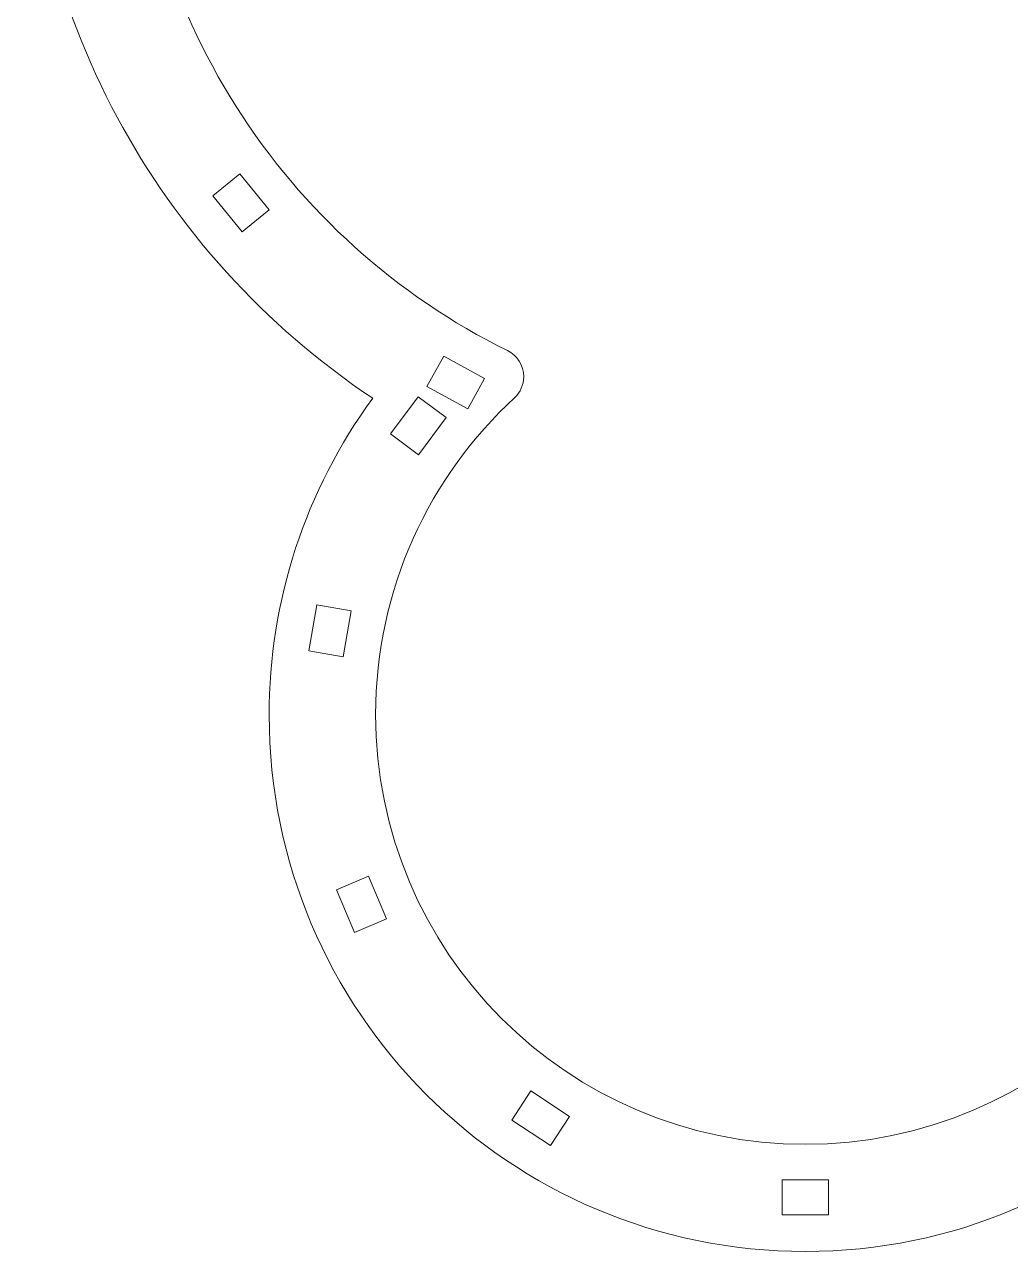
# Model space of a CAD drawing. Header units: centimetres. Extents: x -18.2 to 18.2, y -16.7 to 17.1.
# Drawn here: x -18.22 to -9.73, y -2.96 to 7.6 of the extents above; entities that cross this region are included whole.
import ezdxf

# ---------------------------------------------------------------- set-up
doc = ezdxf.new("R2010")
doc.units = ezdxf.units.CM
doc.header["$MEASUREMENT"] = 0
doc.layers.add('layer 1', color=7, linetype='Continuous')

msp = doc.modelspace()

# ---------------------------------------------------------------- linework, layer by layer
at = {"layer": 'layer 1', "color": 177, "lineweight": 9}
for points, knots in [([(-11.49934, -2.95711), (-8.94982, -2.95711), (-6.88284, -0.89013), (-6.88284, 1.65939), (-6.88284, 1.65939), (-6.88284, 2.65512), (-7.19886, 3.58531), (-7.76187, 4.3946), (-7.76187, 4.3946), (-5.89898, 5.64209), (-4.77585, 7.72936), (-4.77585, 9.98386), (-4.77585, 9.98386), (-4.77585, 13.69704), (-7.78616, 16.70737), (-11.49934, 16.70737), (-11.49934, 16.70737), (-15.21253, 16.70737), (-18.22283, 13.69704), (-18.22283, 9.98386), (-18.22283, 9.98386), (-18.22283, 7.72426), (-17.09468, 5.63303), (-15.22445, 4.38636), (-15.22445, 4.38636), (-15.80518, 3.59457), (-16.11584, 2.64435), (-16.11584, 1.65939), (-16.11584, 1.65939), (-16.11584, -0.89013), (-14.04886, -2.95711), (-11.49934, -2.95711)], [0, 0, 0, 0, 0.11111111, 0.11111111, 0.11111111, 0.11111111, 0.22222222, 0.22222222, 0.22222222, 0.22222222, 0.33333333, 0.33333333, 0.33333333, 0.33333333, 0.44444444, 0.44444444, 0.44444444, 0.44444444, 0.55555556, 0.55555556, 0.55555556, 0.55555556, 0.66666667, 0.66666667, 0.66666667, 0.66666667, 0.77777778, 0.77777778, 0.77777778, 0.77777778, 1, 1, 1, 1]), ([(-13.99954, 4.39269), (-14.73698, 3.71633), (-15.19934, 2.74483), (-15.19934, 1.66532), (-15.19934, 1.66532), (-15.19934, -0.37812), (-13.54278, -2.03468), (-11.49934, -2.03468), (-11.49934, -2.03468), (-9.4559, -2.03468), (-7.79934, -0.37812), (-7.79934, 1.66532), (-7.79934, 1.66532), (-7.79934, 2.74245), (-8.25967, 3.71204), (-8.99427, 4.38821), (-8.99427, 4.38821), (-9.04332, 4.43385), (-9.07394, 4.49908), (-9.07394, 4.57136), (-9.07394, 4.57136), (-9.07394, 4.6692), (-9.01809, 4.75443), (-8.93619, 4.79548), (-8.93619, 4.79548), (-7.01859, 5.74175), (-5.69934, 7.71637), (-5.69934, 9.99938), (-5.69934, 9.99938), (-5.69934, 13.20262), (-8.2961, 15.79938), (-11.49934, 15.79938), (-11.49934, 15.79938), (-14.70258, 15.79938), (-17.29934, 13.20262), (-17.29934, 9.99938), (-17.29934, 9.99938), (-17.29934, 7.71697), (-15.9808, 5.74278), (-14.06402, 4.79623), (-14.06402, 4.79623), (-13.98115, 4.75552), (-13.92435, 4.66991), (-13.92435, 4.57136), (-13.92435, 4.57136), (-13.92435, 4.50157), (-13.95342, 4.43804), (-13.99954, 4.39269)], [0, 0, 0, 0, 0.07692308, 0.07692308, 0.07692308, 0.07692308, 0.15384615, 0.15384615, 0.15384615, 0.15384615, 0.23076923, 0.23076923, 0.23076923, 0.23076923, 0.30769231, 0.30769231, 0.30769231, 0.30769231, 0.38461538, 0.38461538, 0.38461538, 0.38461538, 0.46153846, 0.46153846, 0.46153846, 0.46153846, 0.53846154, 0.53846154, 0.53846154, 0.53846154, 0.61538462, 0.61538462, 0.61538462, 0.61538462, 0.69230769, 0.69230769, 0.69230769, 0.69230769, 0.76923077, 0.76923077, 0.76923077, 0.76923077, 0.84615385, 0.84615385, 0.84615385, 0.84615385, 1, 1, 1, 1]), ([(-16.11571, 6.007), (-16.11571, 6.007), (-16.36731, 6.31797), (-16.36731, 6.31797), (-16.36731, 6.31797), (-16.36731, 6.31797), (-16.60054, 6.12927), (-16.60054, 6.12927), (-16.60054, 6.12927), (-16.60054, 6.12927), (-16.34894, 5.8183), (-16.34894, 5.8183), (-16.34894, 5.8183), (-16.34894, 5.8183), (-16.11571, 6.007), (-16.11571, 6.007)], [0, 0, 0, 0, 0.2, 0.2, 0.2, 0.2, 0.4, 0.4, 0.4, 0.4, 0.6, 0.6, 0.6, 0.6, 1, 1, 1, 1]), ([(-14.26187, 4.5571), (-14.26187, 4.5571), (-14.61243, 4.74975), (-14.61243, 4.74975), (-14.61243, 4.74975), (-14.61243, 4.74975), (-14.75691, 4.48683), (-14.75691, 4.48683), (-14.75691, 4.48683), (-14.75691, 4.48683), (-14.40636, 4.29419), (-14.40636, 4.29419), (-14.40636, 4.29419), (-14.40636, 4.29419), (-14.26187, 4.5571), (-14.26187, 4.5571)], [0, 0, 0, 0, 0.2, 0.2, 0.2, 0.2, 0.4, 0.4, 0.4, 0.4, 0.6, 0.6, 0.6, 0.6, 1, 1, 1, 1]), ([(-14.8326, 4.39965), (-14.8326, 4.39965), (-15.07167, 4.07896), (-15.07167, 4.07896), (-15.07167, 4.07896), (-15.07167, 4.07896), (-14.83115, 3.89965), (-14.83115, 3.89965), (-14.83115, 3.89965), (-14.83115, 3.89965), (-14.59208, 4.22035), (-14.59208, 4.22035), (-14.59208, 4.22035), (-14.59208, 4.22035), (-14.8326, 4.39965), (-14.8326, 4.39965)], [0, 0, 0, 0, 0.2, 0.2, 0.2, 0.2, 0.4, 0.4, 0.4, 0.4, 0.6, 0.6, 0.6, 0.6, 1, 1, 1, 1]), ([(-15.7064, 2.60757), (-15.7064, 2.60757), (-15.77562, 2.21361), (-15.77562, 2.21361), (-15.77562, 2.21361), (-15.77562, 2.21361), (-15.48014, 2.16169), (-15.48014, 2.16169), (-15.48014, 2.16169), (-15.48014, 2.16169), (-15.41092, 2.55566), (-15.41092, 2.55566), (-15.41092, 2.55566), (-15.41092, 2.55566), (-15.7064, 2.60757), (-15.7064, 2.60757)], [0, 0, 0, 0, 0.2, 0.2, 0.2, 0.2, 0.4, 0.4, 0.4, 0.4, 0.6, 0.6, 0.6, 0.6, 1, 1, 1, 1]), ([(-15.5375, 0.1552), (-15.5375, 0.1552), (-15.38016, -0.21255), (-15.38016, -0.21255), (-15.38016, -0.21255), (-15.38016, -0.21255), (-15.10434, -0.09455), (-15.10434, -0.09455), (-15.10434, -0.09455), (-15.10434, -0.09455), (-15.26168, 0.27321), (-15.26168, 0.27321), (-15.26168, 0.27321), (-15.26168, 0.27321), (-15.5375, 0.1552), (-15.5375, 0.1552)], [0, 0, 0, 0, 0.2, 0.2, 0.2, 0.2, 0.4, 0.4, 0.4, 0.4, 0.6, 0.6, 0.6, 0.6, 1, 1, 1, 1]), ([(-14.02764, -1.8268), (-14.02764, -1.8268), (-13.69311, -2.04609), (-13.69311, -2.04609), (-13.69311, -2.04609), (-13.69311, -2.04609), (-13.52864, -1.79519), (-13.52864, -1.79519), (-13.52864, -1.79519), (-13.52864, -1.79519), (-13.86317, -1.5759), (-13.86317, -1.5759), (-13.86317, -1.5759), (-13.86317, -1.5759), (-14.02764, -1.8268), (-14.02764, -1.8268)], [0, 0, 0, 0, 0.2, 0.2, 0.2, 0.2, 0.4, 0.4, 0.4, 0.4, 0.6, 0.6, 0.6, 0.6, 1, 1, 1, 1]), ([(-11.69934, -2.64132), (-11.69934, -2.64132), (-11.29934, -2.64132), (-11.29934, -2.64132), (-11.29934, -2.64132), (-11.29934, -2.64132), (-11.29934, -2.34132), (-11.29934, -2.34132), (-11.29934, -2.34132), (-11.29934, -2.34132), (-11.69934, -2.34132), (-11.69934, -2.34132), (-11.69934, -2.34132), (-11.69934, -2.34132), (-11.69934, -2.64132), (-11.69934, -2.64132)], [0, 0, 0, 0, 0.2, 0.2, 0.2, 0.2, 0.4, 0.4, 0.4, 0.4, 0.6, 0.6, 0.6, 0.6, 1, 1, 1, 1])]:
    msp.add_open_spline(points, degree=3, knots=knots, dxfattribs=at)

doc.saveas('drawing.dxf')
